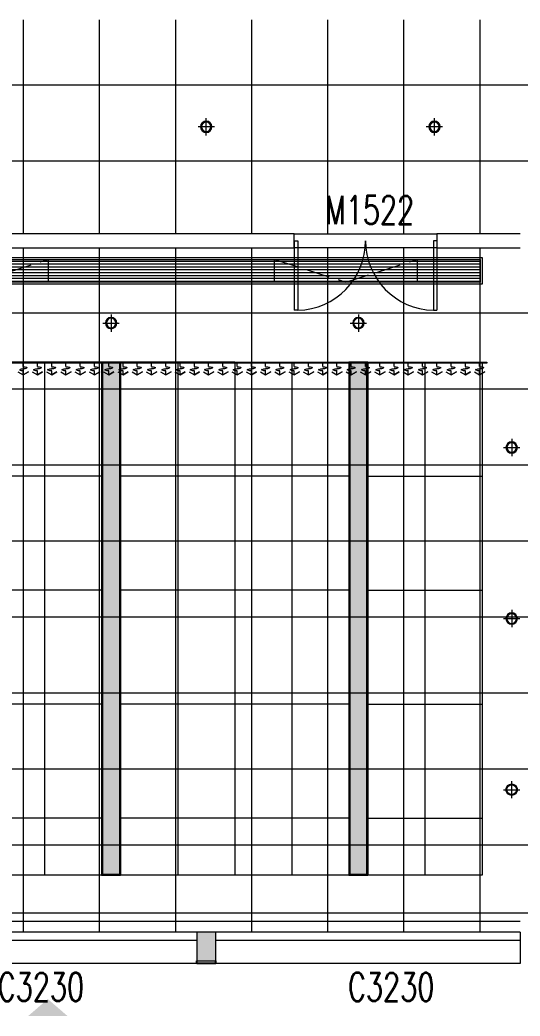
# Model space of a CAD drawing. Header units: millimetres. Extents: x 164760 to 3716174, y -1766400 to 11969.
# Drawn here: x 3521518 to 3526777, y -1647196 to -1636715 of the extents above; entities that cross this region are included whole.
import ezdxf

# ---------------------------------------------------------------- set-up
doc = ezdxf.new("R2010")
doc.units = ezdxf.units.MM
doc.header["$LTSCALE"] = 1000
doc.linetypes.add('DASH', pattern=[0.35, 0.25, -0.1])
doc.linetypes.add('DOTE', pattern=[2.42, 2, -0.2, 0.02, -0.2])
doc.layers.get('0').update_dxf_attribs({"color": 253, "linetype": 'CONTINUOUS'})
for name, color, linetype, lineweight in [('COLUMN', 253, 'CONTINUOUS', 0), ('DOOR【门】', 253, 'CONTINUOUS', 0), ('FC-FLOOR【地材分格】', 253, 'CONTINUOUS', 0), ('FF-Win【窗】', 253, 'CONTINUOUS', 0), ('PUB_HATCH', 253, 'CONTINUOUS', 0), ('RC-FCU【空调设备】', 253, 'CONTINUOUS', 0), ('RC-LIGHT【天花灯具】', 253, 'CONTINUOUS', 0), ('RC-Modelling【天花造型】', 253, 'CONTINUOUS', 0), ('RC-STR【天花细线】', 253, 'CONTINUOUS', 0), ('Wall Solid【墙柱填充】', 253, 'CONTINUOUS', 0), ('Wall【墙体】', 253, 'CONTINUOUS', 0)]:
    doc.layers.add(name, color=color, linetype=linetype, lineweight=lineweight)
doc.layers.add('SURFACE', color=253, linetype='CONTINUOUS')
doc.layers.add('WINDOW_TEXT', color=253, linetype='CONTINUOUS')
doc.styles.add('_TCH_WINDOW', font='SIMPLEX', dxfattribs={"bigfont": 'GBCBIG'})
pattern_1 = [(0, (3778355.65, -1406196.8), (0, 800), []), (90, (3778355.65, -1406196.8), (-800, 5e-14), [])]

# ---------------------------------------------------------------- blocks, each defined once
blk = doc.blocks.new('$WINLIB2D$00000004')
for p, q in [((-0.5, 0.5), (0.5, 0.5)), ((-0.5, 0.5), (-0.5, -0.5)), ((0.5, -0.5), (0.5, 0.5)), ((-0.5, 0.2406), (0.5, 0.2406)), ((-0.5, -0.5), (0.5, -0.5))]:
    blk.add_line(p, q)
blk = doc.blocks.new('海龙_0918165925')
at = {"layer": 'PUB_HATCH'}
blk.add_hatch(color=256, dxfattribs=at).paths.add_polyline_path([(-7100, -16200), (-7300, -16200), (-7300, -16500), (-7100, -16500)])
blk = doc.blocks.new('$DorLib2D$00000002')
for p, q in [((-0.5, 0), (-0.5, 0.4875)), ((-0.475, 0.4875), (-0.5, 0.4875)), ((-0.475, 0), (-0.475, 0.4875)), ((0.475, 0), (0.475, 0.4875)), ((0.475, 0.4875), (0.5, 0.4875)), ((0.5, 0), (0.5, 0.4875)), ((-0.5, 0), (-0.475, 0)), ((0.5, 0), (0.475, 0))]:
    blk.add_line(p, q)
at = {"lineweight": 13}
for centre, start, end in [((-0.4875, 0), 0, 88.53072), ((0.4875, 0), 91.46928, 180)]:
    blk.add_arc(centre, 0.4875, start, end, dxfattribs=at)
blk = doc.blocks.new('*U408')
for p, q in [((0, 0), (13050, 0)), ((13050, 0), (13050, -12)), ((13050, -12), (0, -12)), ((8120, -105), (8175, -136)), ((8175, -49), (8175, -12)), ((8175, -136), (8175, -93)), ((8230, -105), (8175, -136)), ((8175, -136), (8230, -105)), ((8270, -105), (8325, -136)), ((8325, -49), (8325, -12)), ((8325, -136), (8325, -93)), ((8380, -105), (8325, -136)), ((8325, -136), (8380, -105)), ((8420, -105), (8475, -136)), ((8475, -49), (8475, -12)), ((8475, -136), (8475, -93)), ((8530, -105), (8475, -136)), ((8475, -136), (8530, -105)), ((8570, -105), (8625, -136)), ((8625, -49), (8625, -12)), ((8625, -136), (8625, -93)), ((8680, -105), (8625, -136)), ((8625, -136), (8680, -105)), ((8720, -105), (8775, -136)), ((8775, -49), (8775, -12)), ((8775, -136), (8775, -93)), ((8830, -105), (8775, -136)), ((8775, -136), (8830, -105)), ((8870, -105), (8925, -136)), ((8925, -49), (8925, -12)), ((8925, -136), (8925, -93)), ((8980, -105), (8925, -136)), ((8925, -136), (8980, -105)), ((9020, -105), (9075, -136)), ((9075, -49), (9075, -12)), ((9075, -136), (9075, -93)), ((9130, -105), (9075, -136)), ((9075, -136), (9130, -105)), ((9170, -105), (9225, -136)), ((9225, -49), (9225, -12)), ((9225, -136), (9225, -93)), ((9280, -105), (9225, -136)), ((9225, -136), (9280, -105)), ((9320, -105), (9375, -136)), ((9375, -49), (9375, -12)), ((9375, -136), (9375, -93)), ((9430, -105), (9375, -136)), ((9375, -136), (9430, -105)), ((9470, -105), (9525, -136)), ((9525, -49), (9525, -12)), ((9525, -136), (9525, -93)), ((9580, -105), (9525, -136)), ((9525, -136), (9580, -105)), ((9620, -105), (9675, -136)), ((9675, -49), (9675, -12)), ((9675, -136), (9675, -93)), ((9730, -105), (9675, -136)), ((9675, -136), (9730, -105)), ((9770, -105), (9825, -136)), ((9825, -49), (9825, -12)), ((9825, -136), (9825, -93)), ((9880, -105), (9825, -136)), ((9825, -136), (9880, -105)), ((9920, -105), (9975, -136)), ((9975, -49), (9975, -12)), ((9975, -136), (9975, -93)), ((10030, -105), (9975, -136)), ((9975, -136), (10030, -105)), ((10070, -105), (10125, -136)), ((10125, -49), (10125, -12)), ((10125, -136), (10125, -93)), ((10180, -105), (10125, -136)), ((10125, -136), (10180, -105)), ((10220, -105), (10275, -136)), ((10275, -49), (10275, -12)), ((10275, -136), (10275, -93)), ((10330, -105), (10275, -136)), ((10275, -136), (10330, -105)), ((10370, -105), (10425, -136)), ((10425, -49), (10425, -12)), ((10425, -136), (10425, -93)), ((10480, -105), (10425, -136)), ((10425, -136), (10480, -105)), ((10520, -105), (10575, -136)), ((10575, -49), (10575, -12)), ((10575, -136), (10575, -93)), ((10630, -105), (10575, -136)), ((10575, -136), (10630, -105)), ((10670, -105), (10725, -136)), ((10725, -49), (10725, -12)), ((10725, -136), (10725, -93)), ((10780, -105), (10725, -136)), ((10725, -136), (10780, -105)), ((10820, -105), (10875, -136)), ((10875, -49), (10875, -12)), ((10875, -136), (10875, -93)), ((10930, -105), (10875, -136)), ((10875, -136), (10930, -105)), ((10970, -105), (11025, -136)), ((11025, -49), (11025, -12)), ((11025, -136), (11025, -93)), ((11080, -105), (11025, -136)), ((11025, -136), (11080, -105)), ((11120, -105), (11175, -136)), ((11175, -49), (11175, -12)), ((11175, -136), (11175, -93)), ((11230, -105), (11175, -136)), ((11175, -136), (11230, -105)), ((11270, -105), (11325, -136)), ((11325, -49), (11325, -12)), ((11325, -136), (11325, -93)), ((11380, -105), (11325, -136)), ((11325, -136), (11380, -105)), ((11420, -105), (11475, -136)), ((11475, -49), (11475, -12)), ((11475, -136), (11475, -93)), ((11530, -105), (11475, -136)), ((11475, -136), (11530, -105)), ((11570, -105), (11625, -136)), ((11625, -49), (11625, -12)), ((11625, -136), (11625, -93)), ((11680, -105), (11625, -136)), ((11625, -136), (11680, -105)), ((11720, -105), (11775, -136)), ((11775, -49), (11775, -12)), ((11775, -136), (11775, -93)), ((11830, -105), (11775, -136)), ((11775, -136), (11830, -105)), ((11870, -105), (11925, -136)), ((11925, -49), (11925, -12)), ((11925, -136), (11925, -93)), ((11980, -105), (11925, -136)), ((11925, -136), (11980, -105)), ((12020, -105), (12075, -136)), ((12075, -49), (12075, -12)), ((12075, -136), (12075, -93)), ((12130, -105), (12075, -136)), ((12075, -136), (12130, -105)), ((12170, -105), (12225, -136)), ((12225, -49), (12225, -12)), ((12225, -136), (12225, -93)), ((12280, -105), (12225, -136)), ((12225, -136), (12280, -105)), ((12320, -105), (12375, -136)), ((12375, -49), (12375, -12)), ((12375, -136), (12375, -93)), ((12430, -105), (12375, -136)), ((12375, -136), (12430, -105)), ((12470, -105), (12525, -136)), ((12525, -49), (12525, -12)), ((12525, -136), (12525, -93)), ((12580, -105), (12525, -136)), ((12525, -136), (12580, -105)), ((12620, -105), (12675, -136)), ((12675, -49), (12675, -12)), ((12675, -136), (12675, -93)), ((12730, -105), (12675, -136)), ((12675, -136), (12730, -105)), ((12770, -105), (12825, -136)), ((12825, -49), (12825, -12)), ((12825, -136), (12825, -93)), ((12880, -105), (12825, -136)), ((12825, -136), (12880, -105)), ((12920, -105), (12975, -136)), ((12920, -105), (12975, -136)), ((12975, -49), (12975, -12)), ((12975, -49), (12975, -12)), ((12975, -136), (12975, -93)), ((12975, -136), (12975, -93)), ((13030, -105), (12975, -136)), ((12975, -136), (13030, -105)), ((13030, -105), (12975, -136)), ((12975, -136), (13030, -105))]:
    blk.add_line(p, q)
at = {"extrusion": (0, 0, -1)}
for centre, major_axis, start_param, end_param in [((8173, -171), (-70.4, -70.4), 2.004284, 2.381239), ((8173, 6), (70.4, -70.4), 0.760354, 1.137309), ((8177, -149), (-70.4, -70.4), 2.33115, 2.708105), ((8177, 28), (70.4, -70.4), 0.433488, 0.810442), ((8210, -60), (3.69, -3.69), 4.278901, 6.716673), ((8290, -82), (3.69, -3.69), 1.137309, 3.57508), ((8323, -171), (-70.4, -70.4), 2.004284, 2.381239), ((8323, 6), (70.4, -70.4), 0.760354, 1.137309), ((8327, -149), (-70.4, -70.4), 2.33115, 2.708105), ((8327, 28), (70.4, -70.4), 0.433488, 0.810442), ((8360, -60), (3.69, -3.69), 4.278901, 6.716673), ((8440, -82), (3.69, -3.69), 1.137309, 3.57508), ((8473, -171), (-70.4, -70.4), 2.004284, 2.381239), ((8473, 6), (70.4, -70.4), 0.760354, 1.137309), ((8477, -149), (-70.4, -70.4), 2.33115, 2.708105), ((8477, 28), (70.4, -70.4), 0.433488, 0.810442), ((8510, -60), (3.69, -3.69), 4.278901, 6.716673), ((8590, -82), (3.69, -3.69), 1.137309, 3.57508), ((8623, -171), (-70.4, -70.4), 2.004284, 2.381239), ((8623, 6), (70.4, -70.4), 0.760354, 1.137309), ((8627, -149), (-70.4, -70.4), 2.33115, 2.708105), ((8627, 28), (70.4, -70.4), 0.433488, 0.810442), ((8660, -60), (3.69, -3.69), 4.278901, 6.716673), ((8740, -82), (3.69, -3.69), 1.137309, 3.57508), ((8773, -171), (-70.4, -70.4), 2.004284, 2.381239), ((8773, 6), (70.4, -70.4), 0.760354, 1.137309), ((8777, -149), (-70.4, -70.4), 2.33115, 2.708105), ((8777, 28), (70.4, -70.4), 0.433488, 0.810442), ((8810, -60), (3.69, -3.69), 4.278901, 6.716673), ((8890, -82), (3.69, -3.69), 1.137309, 3.57508), ((8923, -171), (-70.4, -70.4), 2.004284, 2.381239), ((8923, 6), (70.4, -70.4), 0.760354, 1.137309), ((8927, -149), (-70.4, -70.4), 2.33115, 2.708105), ((8927, 28), (70.4, -70.4), 0.433488, 0.810442), ((8960, -60), (3.69, -3.69), 4.278901, 6.716673), ((9040, -82), (3.69, -3.69), 1.137309, 3.57508), ((9073, -171), (-70.4, -70.4), 2.004284, 2.381239), ((9073, 6), (70.4, -70.4), 0.760354, 1.137309), ((9077, -149), (-70.4, -70.4), 2.33115, 2.708105), ((9077, 28), (70.4, -70.4), 0.433488, 0.810442), ((9110, -60), (3.69, -3.69), 4.278901, 6.716673), ((9190, -82), (3.69, -3.69), 1.137309, 3.57508), ((9223, -171), (-70.4, -70.4), 2.004284, 2.381239), ((9223, 6), (70.4, -70.4), 0.760354, 1.137309), ((9227, -149), (-70.4, -70.4), 2.33115, 2.708105), ((9227, 28), (70.4, -70.4), 0.433488, 0.810442), ((9260, -60), (3.69, -3.69), 4.278901, 6.716673), ((9340, -82), (3.69, -3.69), 1.137309, 3.57508), ((9373, -171), (-70.4, -70.4), 2.004284, 2.381239), ((9373, 6), (70.4, -70.4), 0.760354, 1.137309), ((9377, -149), (-70.4, -70.4), 2.33115, 2.708105), ((9377, 28), (70.4, -70.4), 0.433488, 0.810442), ((9410, -60), (3.69, -3.69), 4.278901, 6.716673), ((9490, -82), (3.69, -3.69), 1.137309, 3.57508), ((9523, -171), (-70.4, -70.4), 2.004284, 2.381239), ((9523, 6), (70.4, -70.4), 0.760354, 1.137309), ((9527, -149), (-70.4, -70.4), 2.33115, 2.708105), ((9527, 28), (70.4, -70.4), 0.433488, 0.810442), ((9560, -60), (3.69, -3.69), 4.278901, 6.716673), ((9640, -82), (3.69, -3.69), 1.137309, 3.57508), ((9673, -171), (-70.4, -70.4), 2.004284, 2.381239), ((9673, 6), (70.4, -70.4), 0.760354, 1.137309), ((9677, -149), (-70.4, -70.4), 2.33115, 2.708105), ((9677, 28), (70.4, -70.4), 0.433488, 0.810442), ((9710, -60), (3.69, -3.69), 4.278901, 6.716673), ((9790, -82), (3.69, -3.69), 1.137309, 3.57508), ((9823, -171), (-70.4, -70.4), 2.004284, 2.381239), ((9823, 6), (70.4, -70.4), 0.760354, 1.137309), ((9827, -149), (-70.4, -70.4), 2.33115, 2.708105), ((9827, 28), (70.4, -70.4), 0.433488, 0.810442), ((9860, -60), (3.69, -3.69), 4.278901, 6.716673), ((9940, -82), (3.69, -3.69), 1.137309, 3.57508), ((9973, -171), (-70.4, -70.4), 2.004284, 2.381239), ((9973, 6), (70.4, -70.4), 0.760354, 1.137309), ((9977, -149), (-70.4, -70.4), 2.33115, 2.708105), ((9977, 28), (70.4, -70.4), 0.433488, 0.810442), ((10010, -60), (3.69, -3.69), 4.278901, 6.716673), ((10090, -82), (3.69, -3.69), 1.137309, 3.57508), ((10123, -171), (-70.4, -70.4), 2.004284, 2.381239), ((10123, 6), (70.4, -70.4), 0.760354, 1.137309), ((10127, -149), (-70.4, -70.4), 2.33115, 2.708105), ((10127, 28), (70.4, -70.4), 0.433488, 0.810442), ((10160, -60), (3.69, -3.69), 4.278901, 6.716673), ((10240, -82), (3.69, -3.69), 1.137309, 3.57508), ((10273, -171), (-70.4, -70.4), 2.004284, 2.381239), ((10273, 6), (70.4, -70.4), 0.760354, 1.137309), ((10277, -149), (-70.4, -70.4), 2.33115, 2.708105), ((10277, 28), (70.4, -70.4), 0.433488, 0.810442), ((10310, -60), (3.69, -3.69), 4.278901, 6.716673), ((10390, -82), (3.69, -3.69), 1.137309, 3.57508), ((10423, -171), (-70.4, -70.4), 2.004284, 2.381239), ((10423, 6), (70.4, -70.4), 0.760354, 1.137309), ((10427, -149), (-70.4, -70.4), 2.33115, 2.708105), ((10427, 28), (70.4, -70.4), 0.433488, 0.810442), ((10460, -60), (3.69, -3.69), 4.278901, 6.716673), ((10540, -82), (3.69, -3.69), 1.137309, 3.57508), ((10573, -171), (-70.4, -70.4), 2.004284, 2.381239), ((10573, 6), (70.4, -70.4), 0.760354, 1.137309), ((10577, -149), (-70.4, -70.4), 2.33115, 2.708105), ((10577, 28), (70.4, -70.4), 0.433488, 0.810442), ((10610, -60), (3.69, -3.69), 4.278901, 6.716673), ((10690, -82), (3.69, -3.69), 1.137309, 3.57508), ((10723, -171), (-70.4, -70.4), 2.004284, 2.381239), ((10723, 6), (70.4, -70.4), 0.760354, 1.137309), ((10727, -149), (-70.4, -70.4), 2.33115, 2.708105), ((10727, 28), (70.4, -70.4), 0.433488, 0.810442), ((10760, -60), (3.69, -3.69), 4.278901, 6.716673), ((10840, -82), (3.69, -3.69), 1.137309, 3.57508), ((10873, -171), (-70.4, -70.4), 2.004284, 2.381239), ((10873, 6), (70.4, -70.4), 0.760354, 1.137309), ((10877, -149), (-70.4, -70.4), 2.33115, 2.708105), ((10877, 28), (70.4, -70.4), 0.433488, 0.810442), ((10910, -60), (3.69, -3.69), 4.278901, 6.716673), ((10990, -82), (3.69, -3.69), 1.137309, 3.57508), ((11023, -171), (-70.4, -70.4), 2.004284, 2.381239), ((11023, 6), (70.4, -70.4), 0.760354, 1.137309), ((11027, -149), (-70.4, -70.4), 2.33115, 2.708105), ((11027, 28), (70.4, -70.4), 0.433488, 0.810442), ((11060, -60), (3.69, -3.69), 4.278901, 6.716673), ((11140, -82), (3.69, -3.69), 1.137309, 3.57508), ((11173, -171), (-70.4, -70.4), 2.004284, 2.381239), ((11173, 6), (70.4, -70.4), 0.760354, 1.137309), ((11177, -149), (-70.4, -70.4), 2.33115, 2.708105), ((11177, 28), (70.4, -70.4), 0.433488, 0.810442), ((11210, -60), (3.69, -3.69), 4.278901, 6.716673), ((11290, -82), (3.69, -3.69), 1.137309, 3.57508), ((11323, -171), (-70.4, -70.4), 2.004284, 2.381239), ((11323, 6), (70.4, -70.4), 0.760354, 1.137309), ((11327, -149), (-70.4, -70.4), 2.33115, 2.708105), ((11327, 28), (70.4, -70.4), 0.433488, 0.810442), ((11360, -60), (3.69, -3.69), 4.278901, 6.716673), ((11440, -82), (3.69, -3.69), 1.137309, 3.57508), ((11473, -171), (-70.4, -70.4), 2.004284, 2.381239), ((11473, 6), (70.4, -70.4), 0.760354, 1.137309), ((11477, -149), (-70.4, -70.4), 2.33115, 2.708105), ((11477, 28), (70.4, -70.4), 0.433488, 0.810442), ((11510, -60), (3.69, -3.69), 4.278901, 6.716673), ((11590, -82), (3.69, -3.69), 1.137309, 3.57508), ((11623, -171), (-70.4, -70.4), 2.004284, 2.381239), ((11623, 6), (70.4, -70.4), 0.760354, 1.137309), ((11627, -149), (-70.4, -70.4), 2.33115, 2.708105), ((11627, 28), (70.4, -70.4), 0.433488, 0.810442), ((11660, -60), (3.69, -3.69), 4.278901, 6.716673), ((11740, -82), (3.69, -3.69), 1.137309, 3.57508), ((11773, -171), (-70.4, -70.4), 2.004284, 2.381239), ((11773, 6), (70.4, -70.4), 0.760354, 1.137309), ((11777, -149), (-70.4, -70.4), 2.33115, 2.708105), ((11777, 28), (70.4, -70.4), 0.433488, 0.810442), ((11810, -60), (3.69, -3.69), 4.278901, 6.716673), ((11890, -82), (3.69, -3.69), 1.137309, 3.57508), ((11923, -171), (-70.4, -70.4), 2.004284, 2.381239), ((11923, 6), (70.4, -70.4), 0.760354, 1.137309), ((11927, -149), (-70.4, -70.4), 2.33115, 2.708105), ((11927, 28), (70.4, -70.4), 0.433488, 0.810442), ((11960, -60), (3.69, -3.69), 4.278901, 6.716673), ((12040, -82), (3.69, -3.69), 1.137309, 3.57508), ((12073, -171), (-70.4, -70.4), 2.004284, 2.381239), ((12073, 6), (70.4, -70.4), 0.760354, 1.137309), ((12077, -149), (-70.4, -70.4), 2.33115, 2.708105), ((12077, 28), (70.4, -70.4), 0.433488, 0.810442), ((12110, -60), (3.69, -3.69), 4.278901, 6.716673), ((12190, -82), (3.69, -3.69), 1.137309, 3.57508), ((12223, -171), (-70.4, -70.4), 2.004284, 2.381239), ((12223, 6), (70.4, -70.4), 0.760354, 1.137309), ((12227, -149), (-70.4, -70.4), 2.33115, 2.708105), ((12227, 28), (70.4, -70.4), 0.433488, 0.810442), ((12260, -60), (3.69, -3.69), 4.278901, 6.716673), ((12340, -82), (3.69, -3.69), 1.137309, 3.57508), ((12373, -171), (-70.4, -70.4), 2.004284, 2.381239), ((12373, 6), (70.4, -70.4), 0.760354, 1.137309), ((12377, -149), (-70.4, -70.4), 2.33115, 2.708105), ((12377, 28), (70.4, -70.4), 0.433488, 0.810442), ((12410, -60), (3.69, -3.69), 4.278901, 6.716673), ((12490, -82), (3.69, -3.69), 1.137309, 3.57508), ((12523, -171), (-70.4, -70.4), 2.004284, 2.381239), ((12523, 6), (70.4, -70.4), 0.760354, 1.137309), ((12527, -149), (-70.4, -70.4), 2.33115, 2.708105), ((12527, 28), (70.4, -70.4), 0.433488, 0.810442), ((12560, -60), (3.69, -3.69), 4.278901, 6.716673), ((12640, -82), (3.69, -3.69), 1.137309, 3.57508), ((12673, -171), (-70.4, -70.4), 2.004284, 2.381239), ((12673, 6), (70.4, -70.4), 0.760354, 1.137309), ((12677, -149), (-70.4, -70.4), 2.33115, 2.708105), ((12677, 28), (70.4, -70.4), 0.433488, 0.810442), ((12710, -60), (3.69, -3.69), 4.278901, 6.716673), ((12790, -82), (3.69, -3.69), 1.137309, 3.57508), ((12823, -171), (-70.4, -70.4), 2.004284, 2.381239), ((12823, 6), (70.4, -70.4), 0.760354, 1.137309), ((12827, -149), (-70.4, -70.4), 2.33115, 2.708105), ((12827, 28), (70.4, -70.4), 0.433488, 0.810442), ((12860, -60), (3.69, -3.69), 4.278901, 6.716673), ((12940, -82), (3.69, -3.69), 1.137309, 3.57508), ((12940, -82), (3.69, -3.69), 1.137309, 3.57508), ((12973, -171), (-70.4, -70.4), 2.004284, 2.381239), ((12973, -171), (-70.4, -70.4), 2.004284, 2.381239), ((12973, 6), (70.4, -70.4), 0.760354, 1.137309), ((12973, 6), (70.4, -70.4), 0.760354, 1.137309), ((12977, -149), (-70.4, -70.4), 2.33115, 2.708105), ((12977, -149), (-70.4, -70.4), 2.33115, 2.708105), ((12977, 28), (70.4, -70.4), 0.433488, 0.810442), ((12977, 28), (70.4, -70.4), 0.433488, 0.810442), ((13010, -60), (3.69, -3.69), 4.278901, 6.716673), ((13010, -60), (3.69, -3.69), 4.278901, 6.716673)]:
    blk.add_ellipse(centre, major_axis=major_axis, ratio=1, start_param=start_param, end_param=end_param, dxfattribs=at)
blk = doc.blocks.new('圆形筒灯')
at = {"color": 251, "linetype": 'DOTE', "ltscale": 43.504693}
blk.add_line((0, 91), (0, -91), dxfattribs=at)
at = {"color": 251, "linetype": 'DOTE', "ltscale": 41.297046}
blk.add_line((86, 0), (-86, 0), dxfattribs=at)
blk.add_ellipse((0, 0), major_axis=(-42.4, 42.4), ratio=1, start_param=2.355868237233172, end_param=8.639053544412757)
at = {"color": 251}
blk.add_ellipse((0, 0), major_axis=(35.4, 35.4), ratio=1, start_param=5.49871431692557, end_param=11.78189962410516, dxfattribs=at)
blk = doc.blocks.new('ZL_0609195278')
at = {"layer": 'RC-LIGHT【天花灯具】'}
h = blk.add_hatch(dxfattribs=at)
h.set_pattern_fill('DOTS', color=8, scale=10, angle=180)
h.set_pattern_definition([(180, (-2430707.972, 1481556.821), (-7.9375, -15.875), [0, -15.875])])
h.paths.add_polyline_path([(90, -10), (-90, -10), (-90, -5390), (90, -5390)])
blk.add_lwpolyline([(100, 0), (-100, 0), (-100, -5400), (100, -5400)], close=True, dxfattribs=at)
at = {"layer": 'RC-LIGHT【天花灯具】', "color": 8}
blk.add_lwpolyline([(90, -10), (-90, -10), (-90, -5390), (90, -5390)], close=True, dxfattribs=at)
blk = doc.blocks.new('海龙0919093772')
at = {"layer": 'RC-FCU【空调设备】'}
h = blk.add_hatch(dxfattribs=at)
h.set_pattern_fill('_USER', color=8, scale=30, angle=360, pattern_type=0)
h.set_pattern_definition([(360, (-5932551.942, -1194712.362), (7e-15, 30), [])])
h.paths.add_polyline_path([(6480, 2990), (6480, 3230), (-6480, 3230), (-6480, 2990)])
blk.add_lwpolyline([(-6500, 2970), (-6500, 3250), (6500, 3250), (6500, 2970)], close=True, dxfattribs=at)
at = {"layer": 'RC-FCU【空调设备】', "color": 8}
blk.add_lwpolyline([(-6480, 2990), (-6480, 3230), (6480, 3230), (6480, 2990)], close=True, dxfattribs=at)
at = {"layer": 'RC-FCU【空调设备】', "color": 8, "linetype": 'DASH'}
for points in [[(438, 2990), (438, 3230), (1938, 3230), (1938, 2990)], [(4319, 2990), (4319, 3230), (5819, 3230), (5819, 2990)]]:
    blk.add_lwpolyline(points, close=True, dxfattribs=at)
for points in [[(438, 3230), (1188, 2990), (1938, 3230)], [(4319, 3230), (5069, 2990), (5819, 3230)]]:
    blk.add_lwpolyline(points, dxfattribs=at)
at = {"layer": 'RC-Modelling【天花造型】'}
blk.add_line((3900, 2150), (-6463, 2150), dxfattribs=at)
blk.add_lwpolyline([(6500, -3250), (-6500, -3250), (-6500, 2150), (6500, 2150)], close=True, dxfattribs=at)
at = {"layer": 'RC-STR【天花细线】'}
for p, q in [((1900, 2150), (1900, -3250)), ((2500, 2150), (2500, -3250)), ((2700, 2150), (2700, -3250)), ((3300, 2150), (3300, -3250)), ((3900, 2150), (3900, -3250)), ((4500, 2150), (4500, -3250)), ((5100, 2150), (5100, -3250)), ((5300, 2150), (5300, -3250)), ((5900, 2150), (5900, -3250)), ((2500, 950), (100, 950)), ((5100, 950), (2700, 950)), ((5300, 950), (6500, 950)), ((2500, -250), (100, -250)), ((5100, -250), (2700, -250)), ((5300, -250), (6500, -250)), ((2500, -1450), (100, -1450)), ((5100, -1450), (2700, -1450)), ((5300, -1450), (6500, -1450)), ((2500, -2650), (100, -2650)), ((5100, -2650), (2700, -2650)), ((5300, -2650), (6500, -2650))]:
    blk.add_line(p, q, dxfattribs=at)
at = {"layer": 'RC-FCU【空调设备】', "ltscale": 10}
blk.add_blockref('*U408', (-6500, 2150), dxfattribs=at)
at = {"layer": 'RC-LIGHT【天花灯具】', "xscale": -1}
for p in [(2600, 2560), (5200, 2560), (6812, 1250), (6812, -550)]:
    blk.add_blockref('圆形筒灯', p, dxfattribs=at)
at = {"layer": 'RC-LIGHT【天花灯具】'}
for p in [(2600, 2150), (5200, 2150)]:
    blk.add_blockref('ZL_0609195278', p, dxfattribs=at)
at = {"layer": 'RC-LIGHT【天花灯具】', "rotation": 180}
blk.add_blockref('圆形筒灯', (6812, -2350), dxfattribs=at)

msp = doc.modelspace()

# ---------------------------------------------------------------- hatches: boundary and pattern name
at = {"layer": 'FC-FLOOR【地材分格】'}
h = msp.add_hatch(dxfattribs=at)
h.set_pattern_fill('_USER', color=256, scale=800, double=1, pattern_type=0)
h.set_pattern_definition(pattern_1)
h.paths.add_polyline_path([(3577178.4, -1636714.2), (3575935.2, -1636714.2), (3573976.9, -1636714.2), (3573376.9, -1636714.2), (3572826.9, -1636714.2), (3571326.9, -1636713.4), (3571326.9, -1636714.2), (3570576.9, -1636714.2), (3569976.9, -1636714.2), (3569576.9, -1636714.2), (3568476.9, -1636714.2), (3565041.8, -1636714.2), (3563941.8, -1636714.2), (3561222.8, -1636714.2), (3560122.8, -1636714.2), (3559398.8, -1636714.2), (3559398.8, -1630414.2), (3559376.9, -1630414.2), (3556176.9, -1630414.2), (3556176.9, -1630714.2), (3556176.9, -1633165.3), (3556176.9, -1633914.2), (3556176.9, -1635014.2), (3556176.9, -1635764.2), (3556176.9, -1636714.2), (3556026.9, -1636714.2), (3556026.9, -1636564.2), (3556026.9, -1636714.2), (3555226.9, -1636714.2), (3555226.9, -1636564.2), (3555226.9, -1636714.2), (3555151.9, -1636714.2), (3554926.9, -1636714.2), (3554926.9, -1636564.2), (3555076.9, -1636564.2), (3555076.9, -1636714.2), (3553476.9, -1636714.2), (3553476.9, -1636715.3), (3551751.9, -1636715.3), (3551751.9, -1636715.3), (3550851.9, -1636715.3), (3548752, -1636715.3), (3548752, -1636865.5), (3548602, -1636865.5), (3548602, -1636715.3), (3548601.9, -1630714.2), (3548376.9, -1630714.2), (3548376.9, -1630414.2), (3545176.9, -1630414.2), (3544976.9, -1630414.2), (3541776.9, -1630414.2), (3541776.9, -1630714.2), (3541176.9, -1630714.2), (3541176.9, -1630414.2), (3537976.9, -1630414.2), (3537776.9, -1630414.2), (3534576.9, -1630414.2), (3534576.9, -1630714.2), (3534126.9, -1630714.2), (3534126.9, -1632064.1), (3534136.9, -1632064.1), (3534136.9, -1632814.2), (3536676.9, -1632814.2), (3536676.9, -1633164.2), (3536676.9, -1635764.2), (3536676.9, -1636714.2), (3536426.9, -1636714.2), (3534126.9, -1636714.2), (3533976.9, -1636714.2), (3533976.9, -1635764.2), (3533976.9, -1635014.2), (3533976.9, -1633914.2), (3533976.9, -1633164.2), (3533976.9, -1632889.2), (3533976.9, -1630714.2), (3533976.9, -1630414.2), (3530751.9, -1630414.2), (3530751.9, -1636714.2), (3530359.9, -1636714.2), (3529259.9, -1636714.2), (3521433.8, -1636714.2), (3520335.5, -1636714.2), (3520176.9, -1636714.2), (3519576.9, -1636714.2), (3518826.9, -1636714.2), (3518826.9, -1636713), (3517326.9, -1636713), (3517326.9, -1636714.2), (3516776.9, -1636714.2), (3516176.9, -1636714.2), (3516076.9, -1636714.2), (3514976.9, -1636714.2), (3513576.9, -1636714.2), (3513576.9, -1636714.2), (3512526.9, -1636714.2), (3512526.9, -1636714.2), (3509827.2, -1636714.2), (3508327.2, -1636714.2), (3507802.2, -1636714.2), (3507626.9, -1636714.2), (3505326.9, -1636714.2), (3505176.9, -1636714.2), (3505176.9, -1635764.2), (3505176.9, -1635014.2), (3505176.9, -1633914.2), (3505176.9, -1633164.2), (3505176.9, -1632889.2), (3505176.9, -1630714.2), (3505176.9, -1630414.2), (3501951.9, -1630414.2), (3501951.9, -1636714.2), (3501649.1, -1636714.2), (3500552.4, -1636714.2), (3492635.5, -1636714.2), (3491535.5, -1636714.2), (3491376.9, -1636714.2), (3490776.9, -1636714.2), (3490026.9, -1636714.2), (3488526.9, -1636714.2), (3487976.9, -1636714.2), (3487376.9, -1636714.2), (3487326.9, -1636714.2), (3486326.9, -1636714.2), (3485176.9, -1636714.2), (3484176.9, -1636714.2), (3484176.9, -1636744.2), (3484176.9, -1638484.2), (3484176.9, -1639114.2), (3483776.9, -1639114.2), (3483776.9, -1639665.4), (3484440.4, -1639665.4), (3485940.4, -1639665.4), (3486140.4, -1639665.4), (3486140.4, -1638964.2), (3490776.9, -1638964.2), (3490776.9, -1638514.2), (3491376.9, -1638514.2), (3491376.9, -1638964.2), (3496151.9, -1638964.2), (3496151.9, -1639665.4), (3496351.9, -1639665.4), (3497851.9, -1639665.4), (3498201.9, -1639665.4), (3498201.9, -1639114.2), (3497976.9, -1639114.2), (3497976.9, -1638514.2), (3498576.9, -1638514.2), (3498576.9, -1638964.2), (3499525.2, -1638964.2), (3501025.2, -1638964.2), (3505176.9, -1638964.2), (3505176.9, -1638514.2), (3505776.9, -1638514.2), (3505776.9, -1638964.2), (3509765.2, -1638964.2), (3511265.2, -1638964.2), (3512376.9, -1638964.2), (3512376.9, -1638514.2), (3512976.9, -1638514.2), (3512976.9, -1638964.2), (3514106.7, -1638964.2), (3515606.7, -1638964.2), (3519576.9, -1638964.2), (3519576.9, -1638514.2), (3520176.9, -1638514.2), (3520176.9, -1638964.2), (3524402.6, -1638964.2), (3525902.6, -1638964.2), (3526776.9, -1638964.2), (3526776.9, -1638514.2), (3527376.9, -1638514.2), (3527376.9, -1638964.2), (3528210, -1638964.2), (3529710, -1638964.2), (3533976.9, -1638964.2), (3533976.9, -1638514.2), (3534576.9, -1638514.2), (3534576.9, -1638964.2), (3537876.9, -1638964.2), (3538648.3, -1638964.2), (3540148.3, -1638964.2), (3541176.9, -1638964.2), (3541176.9, -1638514.2), (3541776.9, -1638514.2), (3541776.9, -1638964.2), (3544326.9, -1638964.2), (3545826.9, -1638964.2), (3548376.9, -1638964.2), (3548376.9, -1638514.2), (3548602, -1638514.2), (3548602, -1638365.5), (3548752, -1638365.5), (3548752, -1638514.2), (3548976.9, -1638514.2), (3548976.9, -1638964.2), (3549079.2, -1638964.2), (3549079.2, -1638964.2), (3549981.8, -1638964.2), (3554572, -1638964.2), (3554572, -1638964.2), (3555474.6, -1638964.2), (3555576.9, -1638964.2), (3555576.9, -1638514.2), (3556176.9, -1638514.2), (3556176.9, -1638964.2), (3556275, -1638964.2), (3556275, -1638964.2), (3557175, -1638964.2), (3561151.4, -1638964.2), (3562251.4, -1638964.2), (3562776.9, -1638964.2), (3562776.9, -1638514.2), (3563376.9, -1638514.2), (3563376.9, -1638964.2), (3563902.5, -1638964.2), (3565002.5, -1638964.2), (3568351.4, -1638964.2), (3569451.4, -1638964.2), (3569976.9, -1638964.2), (3569976.9, -1638514.2), (3570576.9, -1638514.2), (3570576.9, -1638964.2), (3575551.4, -1638964.2), (3576651.4, -1638964.2), (3577176.9, -1638964.2), (3577176.9, -1638484.2), (3577178.4, -1638484.2)])
h = msp.add_hatch(dxfattribs=at)
h.set_pattern_fill('_USER', color=256, scale=800, double=1, pattern_type=0)
h.set_pattern_definition(pattern_1)
h.paths.add_polyline_path([(3527001.9, -1639114.2), (3526776.9, -1639114.2), (3525902.6, -1639114.2), (3524402.6, -1639114.2), (3520176.9, -1639114.2), (3519576.9, -1639114.2), (3515606.7, -1639114.2), (3514106.7, -1639114.2), (3512976.9, -1639114.2), (3512751.9, -1639114.2), (3512751.9, -1646014.2), (3512976.9, -1646014.2), (3512976.9, -1646314.2), (3516176.9, -1646314.2), (3516376.9, -1646314.2), (3519576.9, -1646314.2), (3519576.9, -1646014.2), (3520176.9, -1646014.2), (3520176.9, -1646314.2), (3523376.9, -1646314.2), (3523576.9, -1646314.2), (3526776.9, -1646314.2), (3526776.9, -1646014.2), (3527001.9, -1646014.2)])

# ---------------------------------------------------------------- linework, layer by layer
at = {"layer": 'FC-FLOOR【地材分格】', "color": 3}
msp.add_lwpolyline([(3524402.6, -1638964.2), (3525902.6, -1638964.2), (3525902.6, -1639114.2), (3524402.6, -1639114.2)], close=True, dxfattribs=at)
at = {"layer": 'RC-Modelling【天花造型】'}
msp.add_line((3548376.9, -1646114.2), (3484176.9, -1646114.2), dxfattribs=at)
msp.add_lwpolyline([(3524402.6, -1638964.2), (3525902.6, -1638964.2), (3525902.6, -1639114.2), (3524402.6, -1639114.2)], close=True, dxfattribs=at)
at = {"layer": 'SURFACE'}
for p, q in [((3523376.9, -1646644.2), (3523376.9, -1646614.2)), ((3523576.9, -1646644.2), (3523376.9, -1646644.2)), ((3523576.9, -1646644.2), (3523576.9, -1646614.2))]:
    msp.add_line(p, q, dxfattribs=at)
at = {"layer": 'Wall Solid【墙柱填充】', "color": 9}
msp.add_solid([(3522019.2, -1647196.5), (3521811.6, -1647017.4), (3521604, -1647196.5), (3521811.6, -1647017.4)], dxfattribs=at)
at = {"layer": 'Wall【墙体】', "color": 9}
for p, q in [((3524402.6, -1638964.2), (3520176.9, -1638964.2)), ((3524402.6, -1639114.2), (3524402.6, -1638964.2)), ((3526776.9, -1638964.2), (3525902.6, -1638964.2)), ((3525902.6, -1638964.2), (3525902.6, -1639114.2)), ((3520176.9, -1639114.2), (3524402.6, -1639114.2)), ((3525902.6, -1639114.2), (3526776.9, -1639114.2)), ((3523576.9, -1646314.2), (3523376.9, -1646314.2)), ((3523376.9, -1646314.2), (3523376.9, -1646614.2)), ((3523576.9, -1646614.2), (3523576.9, -1646314.2)), ((3523376.9, -1646614.2), (3523576.9, -1646614.2))]:
    msp.add_line(p, q, dxfattribs=at)

# ---------------------------------------------------------------- block references
at = {"layer": 'COLUMN'}
msp.add_blockref('海龙_0918165925', (3530676.9, -1630114.2), dxfattribs=at)
at = {"layer": 'DOOR【门】'}
ref = msp.add_blockref('$DorLib2D$00000002', (3525152.6, -1639039.2), dxfattribs=dict(at, xscale=1500, yscale=1500, zscale=-1500, rotation=180))
ref.add_attrib('A', 'M1522', (3524727.6, -1638862.9), dxfattribs={"layer": 'WINDOW_TEXT', "height": 297.5, "style": '_TCH_WINDOW', "width": 0.705882})
at = {"layer": 'FF-Win【窗】'}
ref = msp.add_blockref('$WINLIB2D$00000004', (3521776.9, -1646479.2), dxfattribs=dict(at, xscale=3200, yscale=-330, zscale=3200, rotation=180))
ref.add_attrib('A', 'C3230', (3521284.7, -1647037.9), dxfattribs={"layer": 'WINDOW_TEXT', "height": 297.5, "style": '_TCH_WINDOW', "width": 0.705882})
ref = msp.add_blockref('$WINLIB2D$00000004', (3525176.9, -1646479.2), dxfattribs=dict(at, xscale=3200, yscale=-330, zscale=3200, rotation=180))
ref.add_attrib('A', 'C3230', (3524967.3, -1647037.9), dxfattribs={"layer": 'WINDOW_TEXT', "height": 297.5, "style": '_TCH_WINDOW', "width": 0.705882})
at = {"layer": 'RC-LIGHT【天花灯具】', "xscale": -1, "rotation": 180}
for p in [(3523476.9, -1637839.2), (3525876.9, -1637839.2)]:
    msp.add_blockref('圆形筒灯', p, dxfattribs=at)
at = {"layer": 'RC-Modelling【天花造型】'}
msp.add_blockref('海龙0919093772', (3519876.9, -1642464.2), dxfattribs=at)

doc.saveas('drawing.dxf')
